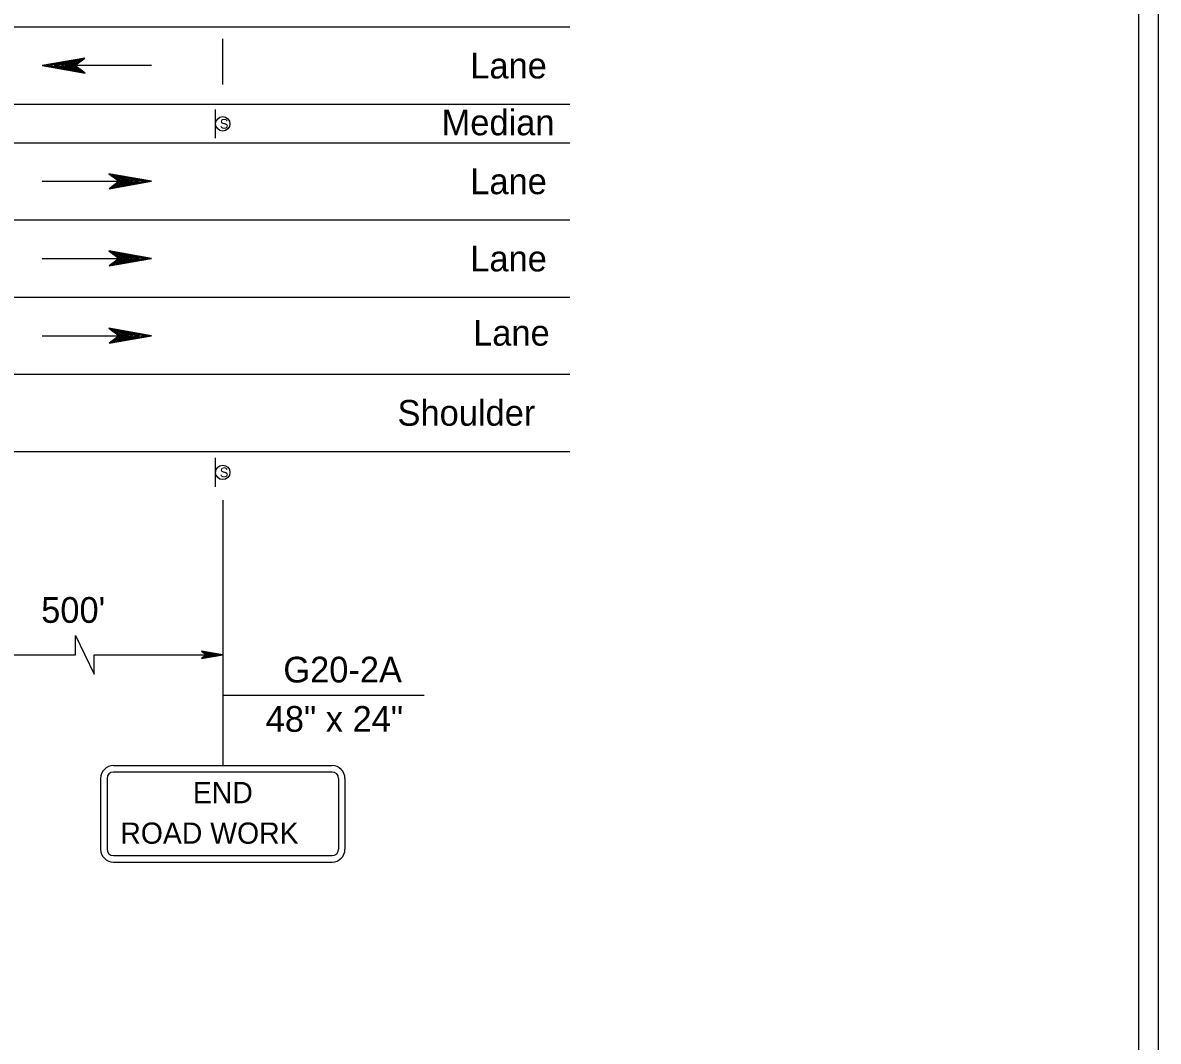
# Model space of a CAD drawing. Extents: x 499945 to 500993, y 499985 to 500645.
# Drawn here: x 500816.6 to 500993, y 500328.6 to 500486.8 of the extents above; entities that cross this region are included whole.
import ezdxf

# ---------------------------------------------------------------- set-up
doc = ezdxf.new("R2010")
doc.units = 0
for name, color, linetype in [('1', 7, 'Continuous'), ('24', 7, 'Continuous'), ('39', 7, 'Continuous'), ('41', 7, 'Continuous'), ('5', 7, 'Continuous'), ('56', 7, 'Continuous'), ('60', 7, 'Continuous')]:
    doc.layers.add(name, color=color, linetype=linetype)

msp = doc.modelspace()

# ---------------------------------------------------------------- linework, layer by layer
at = {"layer": '1'}
for p, q in [((500990, 500000), (500990, 500630)), ((500604.05, 500486.17), (500901.55, 500486.17)), ((500847.65, 500477.22), (500847.65, 500484.35)), ((500604.77, 500474.18), (500901.55, 500474.18)), ((500604.83, 500468.18), (500901.55, 500468.18)), ((500776.91, 500456.19), (500901.55, 500456.19)), ((500777.36, 500444.2), (500901.55, 500444.2)), ((500613.33, 500432.21), (500901.55, 500432.21)), ((500621.51, 500420.22), (500901.55, 500420.22)), ((500847.65, 500412.65), (500847.65, 500371.4)), ((500824.77, 500388.61), (500824.77, 500391.61)), ((500824.77, 500391.61), (500826.21, 500388.61)), ((500804.77, 500388.61), (500824.77, 500388.61)), ((500826.21, 500388.61), (500827.66, 500385.61)), ((500827.66, 500388.61), (500847.65, 500388.61)), ((500827.66, 500385.61), (500827.66, 500388.61)), ((500847.65, 500382.34), (500878.93, 500382.34))]:
    msp.add_line(p, q, dxfattribs=at)
at = {"layer": '24'}
for p, q in [((500836.6, 500480.17), (500824.67, 500480.17)), ((500819.61, 500462.19), (500831.54, 500462.19)), ((500819.61, 500450.19), (500831.54, 500450.19)), ((500819.61, 500438.2), (500831.54, 500438.2))]:
    msp.add_line(p, q, dxfattribs=at)
for points in [[(500819.61, 500480.17), (500826.26, 500479), (500824.67, 500480.17), (500826.22, 500481.33), (500819.61, 500480.17), (500820.05, 500480.18), (500826.07, 500479.08), (500824.54, 500480.19), (500825.95, 500481.24), (500820.29, 500480.21), (500820.51, 500480.17), (500825.67, 500479.26), (500824.51, 500480.19), (500825.7, 500481.09), (500820.61, 500480.17), (500820.83, 500480.21), (500825.34, 500479.39), (500824.46, 500480.17), (500825.36, 500480.98), (500821.47, 500480.21), (500821.85, 500480.21), (500825.01, 500479.56), (500824.39, 500480.15), (500825.05, 500480.81), (500821.92, 500480.17), (500822.27, 500480.15), (500824.64, 500479.75), (500824.19, 500480.21), (500824.68, 500480.66), (500822.6, 500480.17), (500822.93, 500480.14), (500824.36, 500479.87), (500824.12, 500480.19), (500824.51, 500480.54), (500823.11, 500480.17), (500824.04, 500479.95), (500823.9, 500480.21), (500824.31, 500480.46), (500823.34, 500480.21), (500823.95, 500480.05), (500823.69, 500480.25), (500823.99, 500480.37), (500823.7, 500480.19), (500823.85, 500480.15)], [(500836.6, 500462.19), (500829.95, 500463.36), (500831.54, 500462.19), (500829.98, 500461.03), (500836.6, 500462.19), (500836.15, 500462.17), (500830.13, 500463.27), (500831.66, 500462.17), (500830.25, 500461.12), (500835.92, 500462.15), (500835.69, 500462.19), (500830.54, 500463.1), (500831.69, 500462.17), (500830.5, 500461.27), (500835.59, 500462.19), (500835.37, 500462.15), (500830.86, 500462.97), (500831.74, 500462.19), (500830.85, 500461.38), (500834.73, 500462.15), (500834.36, 500462.15), (500831.2, 500462.8), (500831.81, 500462.2), (500831.15, 500461.54), (500834.29, 500462.19), (500833.93, 500462.21), (500831.56, 500462.61), (500832.02, 500462.15), (500831.52, 500461.7), (500833.61, 500462.19), (500833.27, 500462.22), (500831.85, 500462.49), (500832.08, 500462.17), (500831.69, 500461.82), (500833.1, 500462.19), (500832.17, 500462.41), (500832.3, 500462.15), (500831.9, 500461.9), (500832.87, 500462.15), (500832.26, 500462.31), (500832.51, 500462.1), (500832.22, 500461.98), (500832.51, 500462.17), (500832.36, 500462.2)], [(500836.6, 500450.19), (500829.95, 500451.37), (500831.54, 500450.19), (500829.98, 500449.04), (500836.6, 500450.19), (500836.15, 500450.18), (500830.13, 500451.28), (500831.66, 500450.18), (500830.25, 500449.13), (500835.92, 500450.16), (500835.69, 500450.19), (500830.54, 500451.11), (500831.69, 500450.18), (500830.5, 500449.28), (500835.59, 500450.2), (500835.37, 500450.16), (500830.86, 500450.98), (500831.74, 500450.2), (500830.85, 500449.38), (500834.73, 500450.16), (500834.36, 500450.16), (500831.2, 500450.81), (500831.81, 500450.21), (500831.15, 500449.55), (500834.29, 500450.19), (500833.93, 500450.22), (500831.56, 500450.62), (500832.02, 500450.16), (500831.52, 500449.71), (500833.61, 500450.19), (500833.27, 500450.23), (500831.85, 500450.5), (500832.08, 500450.18), (500831.69, 500449.83), (500833.1, 500450.2), (500832.17, 500450.42), (500832.3, 500450.16), (500831.9, 500449.91), (500832.87, 500450.16), (500832.26, 500450.31), (500832.51, 500450.11), (500832.22, 500449.99), (500832.51, 500450.18), (500832.36, 500450.21)], [(500836.6, 500438.2), (500829.95, 500439.38), (500831.54, 500438.2), (500829.98, 500437.05), (500836.6, 500438.2), (500836.15, 500438.19), (500830.13, 500439.29), (500831.66, 500438.19), (500830.25, 500437.14), (500835.92, 500438.17), (500835.69, 500438.2), (500830.54, 500439.12), (500831.69, 500438.19), (500830.5, 500437.29), (500835.59, 500438.2), (500835.37, 500438.17), (500830.86, 500438.98), (500831.74, 500438.2), (500830.85, 500437.39), (500834.73, 500438.17), (500834.36, 500438.17), (500831.2, 500438.82), (500831.81, 500438.22), (500831.15, 500437.56), (500834.29, 500438.2), (500833.93, 500438.22), (500831.56, 500438.63), (500832.02, 500438.17), (500831.52, 500437.72), (500833.61, 500438.2), (500833.27, 500438.24), (500831.85, 500438.51), (500832.08, 500438.19), (500831.69, 500437.83), (500833.1, 500438.2), (500832.17, 500438.43), (500832.3, 500438.17), (500831.9, 500437.92), (500832.87, 500438.17), (500832.26, 500438.32), (500832.51, 500438.12), (500832.22, 500438), (500832.51, 500438.19), (500832.36, 500438.22)], [(500847.65, 500388.61), (500844.33, 500389.2), (500845.12, 500388.61), (500844.35, 500388.03), (500847.65, 500388.61), (500847.43, 500388.6), (500844.42, 500389.16), (500845.19, 500388.6), (500844.48, 500388.08), (500847.31, 500388.59), (500847.2, 500388.61), (500844.63, 500389.07), (500845.2, 500388.6), (500844.61, 500388.15), (500847.15, 500388.61), (500847.04, 500388.59), (500844.79, 500389), (500845.23, 500388.61), (500844.78, 500388.21), (500846.72, 500388.59), (500846.53, 500388.59), (500844.96, 500388.92), (500845.26, 500388.62), (500844.93, 500388.29), (500846.5, 500388.61), (500846.32, 500388.62), (500845.14, 500388.82), (500845.36, 500388.59), (500845.12, 500388.37), (500846.16, 500388.61), (500845.99, 500388.63), (500845.28, 500388.76), (500845.4, 500388.6), (500845.2, 500388.43), (500845.91, 500388.61), (500845.44, 500388.72), (500845.51, 500388.59), (500845.3, 500388.47), (500845.79, 500388.59), (500845.48, 500388.67), (500845.61, 500388.57), (500845.47, 500388.51), (500845.61, 500388.6), (500845.53, 500388.62)]]:
    msp.add_lwpolyline(points, dxfattribs=at)
at = {"layer": '41'}
msp.add_lwpolyline([(499944.83, 500645), (500993, 500645), (500993, 499985), (499944.83, 499985)], close=True, dxfattribs=at)
at = {"layer": '56'}
for p, q in [((500846.53, 500468.87), (500846.53, 500473.37)), ((500846.53, 500414.71), (500846.53, 500419.21)), ((500830.67, 500371.4), (500864.64, 500371.4)), ((500828.67, 500369.4), (500828.67, 500358.41)), ((500829.67, 500369.4), (500829.67, 500358.41)), ((500830.67, 500370.4), (500864.64, 500370.4)), ((500865.64, 500369.4), (500865.64, 500358.41)), ((500866.64, 500369.4), (500866.64, 500358.41)), ((500830.67, 500357.41), (500864.64, 500357.41)), ((500830.67, 500356.41), (500864.64, 500356.41))]:
    msp.add_line(p, q, dxfattribs=at)
for centre in [(500847.65, 500471.12), (500847.65, 500416.96)]:
    msp.add_circle(centre, 1.12, dxfattribs=at)
for centre, radius, start, end in [((500830.67, 500369.4), 2, 90, 180), ((500864.64, 500369.4), 2, 0, 90), ((500830.67, 500369.4), 0.999, 90, 180), ((500864.64, 500369.4), 0.999, 0, 90), ((500830.67, 500358.41), 2, 180, 270), ((500830.67, 500358.41), 0.999, 180, 270), ((500864.64, 500358.41), 2, 270, 0), ((500864.64, 500358.41), 0.999, 270, 0)]:
    msp.add_arc(centre, radius, start, end, dxfattribs=at)
at = {"layer": '60'}
for p, q in [((500847.65, 500371.4), (500847.65, 500371.4)), ((500847.65, 500356.41), (500847.65, 500356.41))]:
    msp.add_line(p, q, dxfattribs=at)
for centre in [(500847.65, 500471.12), (500847.65, 500416.96)]:
    msp.add_circle(centre, 1.12, dxfattribs=at)

# ---------------------------------------------------------------- texts
at = {"layer": '1'}
for s, p in [('Median', (500881.65, 500469.34)), ("500'", (500819.44, 500393.58)), ('G20-2A', (500857.06, 500384.31)), ('48" x 24"', (500854.32, 500376.65))]:
    msp.add_text(s, height=4, dxfattribs=at).set_placement(p)
at = {"layer": '39'}
for s, p in [('END', (500843, 500365.55)), ('ROAD WORK', (500831.73, 500359.25))]:
    msp.add_text(s, height=3.3, dxfattribs=at).set_placement(p)
at = {"layer": '5'}
for s, p in [('Lane', (500886.1, 500478.17)), ('Lane', (500886.1, 500460.19)), ('Lane', (500886.1, 500448.19)), ('Lane', (500886.55, 500436.65)), ('Shoulder', (500874.8, 500424.21))]:
    msp.add_text(s, height=4, dxfattribs=at).set_placement(p)
at = {"layer": '56'}
for p in [(500847.19, 500470.37), (500847.19, 500416.21)]:
    msp.add_text('S', height=1.5, dxfattribs=at).set_placement(p)

doc.saveas('drawing.dxf')
